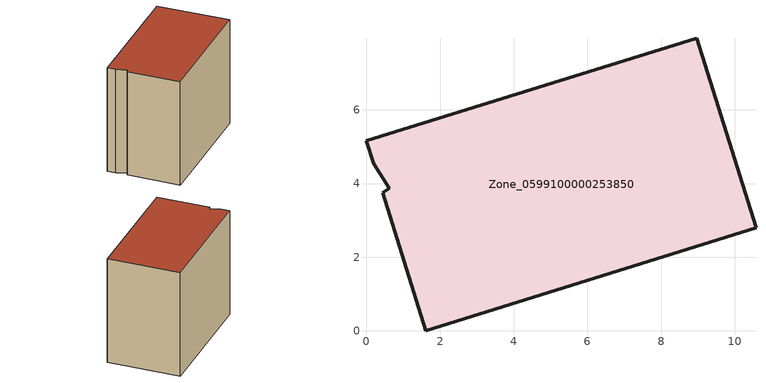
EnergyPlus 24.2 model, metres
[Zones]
Zone_0599100000253850
 floor ground (C_G): 1.61,0 0.44,3.75 0.61,3.87 0.19,4.54 0,5.16 8.97,7.95 10.58,2.8 z0
 wall outside (C_F): 1.61,0 10.58,2.8 8.97,7.95 0,5.16 0.19,4.54 0.61,3.87 0.44,3.75 1.61,0 z0:8.13
 roof outside (C_R): 0.44,3.75 1.61,0 10.58,2.8 8.97,7.95 0,5.16 0.19,4.54 0.61,3.87 z8.13
[BUILDING]
Pand.0599100000253850: North Axis=0; Terrain=City; Loads Convergence Tolerance Value=0.04; Temperature Convergence Tolerance Value=0.4; Solar Distribution=FullExterior; Maximum Number of Warmup Days=25; Minimum Number of Warmup Days=1
[Site:Location]
Rotterdam.The.Hague.AP_ZH_NLD Design_Conditions: Latitude=51.96; Longitude=4.45; Time Zone=1; Elevation=-4.5
[SITE:GROUNDTEMPERATURE:BUILDINGSURFACE]
18, 18, 18, 18, 18, 18, 18, 18, 18, 18, 18, 18
[MATERIAL] Thermal Absorptance=0.9; Solar Absorptance=0.7; Visible Absorptance=0.7
Name | Roughness | Thickness | Conductivity | Density | Specific Heat
G.TI.1975-1991 | MediumSmooth | 0.15 | 0.288461 | 540 | 1210
F.TI.1975-1991 | Rough | 0.3 | 0.230769 | 1920 | 840
R.TI.1975-1991 | MediumRough | 0.2 | 0.153846 | 1500 | 1000
[CONSTRUCTION]
C_G: G.TI.1975-1991
C_F: F.TI.1975-1991
C_R: R.TI.1975-1991
[ZONE]
Zone_0599100000253850: Type=1; Multiplier=1; Ceiling Height=Autocalculate; Volume=Autocalculate; Floor Area=autocalculate; Part of Total Floor Area=Yes
[ZONEINFILTRATION:DESIGNFLOWRATE]
Infil_Zone_0599100000253850: Zone or ZoneList or Space or SpaceList=Zone_0599100000253850; Schedule=AlwaysOn; Design Flow Rate Calculation Method=Flow/Area; Flow Rate per Floor Area=0.003; Constant Term Coefficient=1; Temperature Term Coefficient=0; Velocity Term Coefficient=0; Velocity Squared Term Coefficient=0
[HVACTEMPLATE:ZONE:IDEALLOADSAIRSYSTEM]
Zone_0599100000253850: Maximum Heating Supply Air Temperature=50; Minimum Cooling Supply Air Temperature=13; Maximum Heating Supply Air Humidity Ratio=0.0156; Minimum Cooling Supply Air Humidity Ratio=0.0077; Heating Limit=NoLimit; Cooling Limit=NoLimit; Dehumidification Control Type=ConstantSensibleHeatRatio; Cooling Sensible Heat Ratio=0.7; Dehumidification Setpoint=60; Humidification Control Type=None; Humidification Setpoint=30; Outdoor Air Method=None; Outdoor Air Flow Rate per Person=0.00944; Outdoor Air Flow Rate per Zone Floor Area=0; Outdoor Air Flow Rate per Zone=0; Demand Controlled Ventilation Type=None; Outdoor Air Economizer Type=NoEconomizer; Heat Recovery Type=None; Sensible Heat Recovery Effectiveness=0.7; Latent Heat Recovery Effectiveness=0.65
[ZONECONTROL:THERMOSTAT]
ThermostatControl_Zone_0599100000253850: Zone or ZoneList=Zone_0599100000253850; Control Type Schedule=DualSetpointControlType; Control 1=Thermostat_Zone_0599100000253850; Temperature Difference Between Cutout And Setpoint=0
[THERMOSTATSETPOINT:DUALSETPOINT]
Thermostat_Zone_0599100000253850: Heating Setpoint Temperature Schedule=HeatingSetpoint_Zone_0599100000253850; Cooling Setpoint Temperature Schedule=CoolingSetpoint_Zone_0599100000253850
[SCHEDULE:COMPACT]
HeatingSetpoint_Zone_0599100000253850: Through: 12/31, For: AllDays, Until: 24:00, 21
CoolingSetpoint_Zone_0599100000253850: Through: 12/31, For: AllDays, Until: 24:00, 24
DualSetpointControlType: Through: 12/31, For: AllDays, Until: 24:00, 4
AlwaysOn: Through: 12/31, For: AllDays, Until: 24:00, 1
